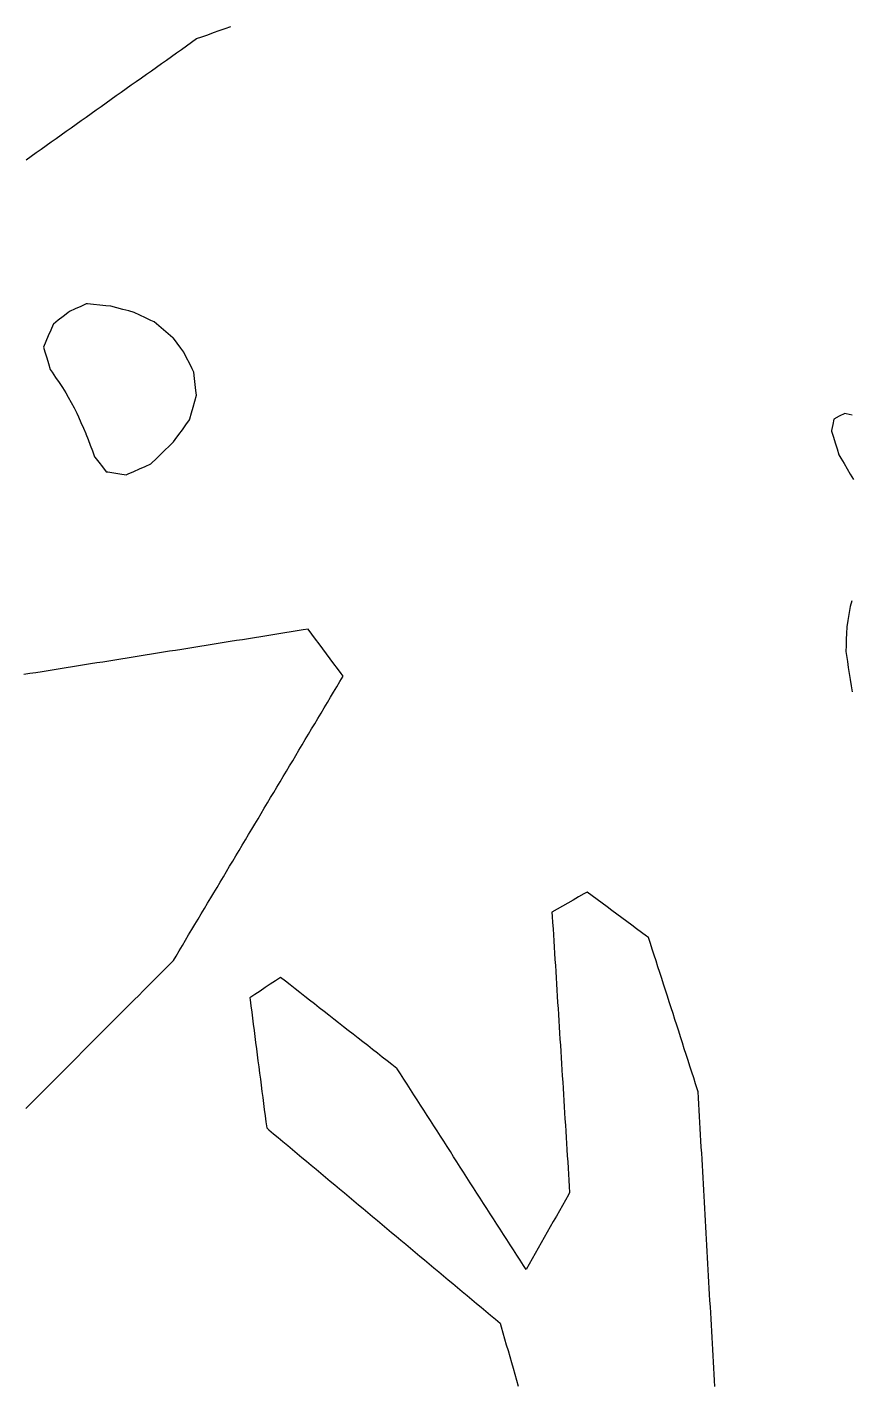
# Model space of a CAD drawing. Header units: millimetres. Extents: x 230 to 3347, y 514 to 5196.
# Drawn here: x 1820.7 to 1954.8, y 4305.1 to 4525.2 of the extents above; entities that cross this region are included whole.
import ezdxf

# ---------------------------------------------------------------- set-up
doc = ezdxf.new("R2010")
doc.units = ezdxf.units.MM
for name, color, linetype in [('ALL_ISLANDS', 7, 'Continuous'), ('OUTLINE_ISLAND_01', 7, 'Continuous'), ('OUTLINE_ISLAND_07', 7, 'Continuous'), ('OUTLINE_ISLAND_27', 7, 'Continuous')]:
    doc.layers.add(name, color=color, linetype=linetype)

msp = doc.modelspace()

# ---------------------------------------------------------------- linework, layer by layer
at = {"layer": 'ALL_ISLANDS'}
for points in [[(1820.5541, 4503.6574), (1821.3693, 4504.2366), (1822.1844, 4504.8159), (1822.9996, 4505.3951), (1823.8148, 4505.9743), (1824.6299, 4506.5535), (1825.4451, 4507.1327), (1826.2603, 4507.7119), (1827.0755, 4508.2912), (1827.8906, 4508.8704), (1828.7058, 4509.4496), (1829.521, 4510.0288), (1830.3362, 4510.608), (1831.1513, 4511.1872), (1831.9665, 4511.7665), (1832.7817, 4512.3457), (1833.5969, 4512.9249), (1834.412, 4513.5041), (1835.2272, 4514.0833), (1836.0424, 4514.6625), (1836.8576, 4515.2418), (1837.6727, 4515.821), (1838.4879, 4516.4002), (1839.3031, 4516.9794), (1840.1182, 4517.5586), (1840.9334, 4518.1378), (1841.7486, 4518.7171), (1842.5638, 4519.2963), (1843.3789, 4519.8755), (1844.1941, 4520.4547), (1845.0093, 4521.0339), (1845.8245, 4521.6131), (1846.6396, 4522.1924), (1847.4548, 4522.7716), (1848.27, 4523.3508), (1849.1492, 4523.6631), (1850.0915, 4523.9978), (1851.0338, 4524.3326), (1851.9761, 4524.6673), (1852.9184, 4525.002), (1853.8607, 4525.3368)], [(1954.8352, 4462.113), (1953.8661, 4462.3596), (1953.6407, 4462.417), (1952.7628, 4461.9382), (1951.8849, 4461.4594), (1951.6945, 4460.5845), (1951.4819, 4459.6073), (1951.5097, 4459.518), (1951.8064, 4458.563), (1952.1031, 4457.6081), (1952.3998, 4456.6531), (1952.6965, 4455.6981), (1953.0238, 4455.1385), (1953.5287, 4454.2753), (1954.0335, 4453.4121), (1954.5384, 4452.5489), (1955.0433, 4451.6857)], [(1954.8139, 4431.9495), (1954.5173, 4430.9944), (1954.4657, 4430.6892), (1954.2988, 4429.7032), (1954.1319, 4428.7172), (1953.965, 4427.7313), (1953.9628, 4427.6679), (1953.9277, 4426.6685), (1953.8926, 4425.6691), (1953.8575, 4424.6697), (1953.8224, 4423.6703), (1953.9165, 4423.0678), (1954.0707, 4422.0798), (1954.2249, 4421.0918), (1954.3791, 4420.1037), (1954.5334, 4419.1157), (1954.6876, 4418.1277), (1954.8418, 4417.1396)], [(1820.5167, 4349.3635), (1821.2225, 4350.0719), (1821.9284, 4350.7802), (1822.6342, 4351.4886), (1823.3401, 4352.1969), (1824.0459, 4352.9053), (1824.7518, 4353.6137), (1825.4576, 4354.322), (1826.1635, 4355.0304), (1826.8693, 4355.7387), (1827.5752, 4356.4471), (1828.2811, 4357.1555), (1828.9869, 4357.8638), (1829.6928, 4358.5722), (1830.3986, 4359.2805), (1831.1045, 4359.9889), (1831.8103, 4360.6973), (1832.5162, 4361.4056), (1833.222, 4362.114), (1833.9279, 4362.8223), (1834.6337, 4363.5307), (1835.3396, 4364.2391), (1836.0454, 4364.9474), (1836.7513, 4365.6558), (1837.4571, 4366.3641), (1838.163, 4367.0725), (1838.8688, 4367.7808), (1839.5747, 4368.4892), (1840.2805, 4369.1976), (1840.9864, 4369.9059), (1841.6922, 4370.6143), (1842.3981, 4371.3226), (1843.1039, 4372.031), (1843.8098, 4372.7394), (1844.5156, 4373.4477), (1844.9456, 4374.1683), (1845.4579, 4375.0271), (1845.9703, 4375.8858), (1846.4827, 4376.7446), (1846.9951, 4377.6034), (1847.5075, 4378.4621), (1848.0198, 4379.3209), (1848.5322, 4380.1796), (1849.0446, 4381.0384), (1849.557, 4381.8972), (1850.0693, 4382.7559), (1850.5817, 4383.6147), (1851.0941, 4384.4734), (1851.6065, 4385.3322), (1852.1188, 4386.191), (1852.6312, 4387.0497), (1853.1436, 4387.9085), (1853.656, 4388.7672), (1854.1684, 4389.626), (1854.6807, 4390.4848), (1855.1931, 4391.3435), (1855.7055, 4392.2023), (1856.2179, 4393.061), (1856.7302, 4393.9198), (1857.2426, 4394.7786), (1857.755, 4395.6373), (1858.2674, 4396.4961), (1858.7797, 4397.3549), (1859.2921, 4398.2136), (1859.8045, 4399.0724), (1860.3169, 4399.9311), (1860.8292, 4400.7899), (1861.3416, 4401.6487), (1861.854, 4402.5074), (1862.3664, 4403.3662), (1862.8788, 4404.2249), (1863.3911, 4405.0837), (1863.9035, 4405.9425), (1864.4159, 4406.8012), (1864.9283, 4407.66), (1865.4406, 4408.5187), (1865.953, 4409.3775), (1866.4654, 4410.2363), (1866.9778, 4411.095), (1867.4901, 4411.9538), (1868.0025, 4412.8125), (1868.5149, 4413.6713), (1869.0273, 4414.5301), (1869.5396, 4415.3888), (1870.052, 4416.2476), (1870.5644, 4417.1064), (1871.0768, 4417.9651), (1871.5892, 4418.8239), (1872.1015, 4419.6826), (1871.787, 4420.1051), (1871.1899, 4420.9072), (1870.5927, 4421.7094), (1869.9956, 4422.5115), (1869.3985, 4423.3136), (1868.8013, 4424.1158), (1868.2042, 4424.9179), (1867.607, 4425.72), (1867.0099, 4426.5222), (1866.4127, 4427.3243), (1865.6164, 4427.197), (1864.6289, 4427.0391), (1863.6415, 4426.8812), (1862.654, 4426.7234), (1861.6666, 4426.5655), (1860.6791, 4426.4076), (1859.6916, 4426.2498), (1858.7042, 4426.0919), (1857.7167, 4425.934), (1856.7293, 4425.7761), (1855.7418, 4425.6183), (1854.7543, 4425.4604), (1853.7669, 4425.3025), (1852.7794, 4425.1447), (1851.792, 4424.9868), (1850.8045, 4424.8289), (1849.817, 4424.671), (1848.8296, 4424.5132), (1847.8421, 4424.3553), (1846.8547, 4424.1974), (1845.8672, 4424.0396), (1844.8797, 4423.8817), (1843.8923, 4423.7238), (1842.9048, 4423.566), (1841.9174, 4423.4081), (1840.9299, 4423.2502), (1839.9424, 4423.0923), (1838.955, 4422.9345), (1837.9675, 4422.7766), (1836.9801, 4422.6187), (1835.9926, 4422.4609), (1835.0051, 4422.303), (1834.0177, 4422.1451), (1833.0302, 4421.9872), (1832.0428, 4421.8294), (1831.0553, 4421.6715), (1830.0678, 4421.5136), (1829.0804, 4421.3558), (1828.0929, 4421.1979), (1827.1055, 4421.04), (1826.118, 4420.8821), (1825.1305, 4420.7243), (1824.1431, 4420.5664), (1823.1556, 4420.4085), (1822.1682, 4420.2507), (1821.1807, 4420.0928), (1820.1932, 4419.9349)], [(1932.5282, 4304.1735), (1932.4719, 4305.1719), (1932.4156, 4306.1703), (1932.3592, 4307.1687), (1932.3029, 4308.1671), (1932.2466, 4309.1655), (1932.1903, 4310.1639), (1932.134, 4311.1623), (1932.0777, 4312.1608), (1932.0213, 4313.1592), (1931.965, 4314.1576), (1931.9087, 4315.156), (1931.8524, 4316.1544), (1931.7961, 4317.1528), (1931.7398, 4318.1512), (1931.6835, 4319.1496), (1931.6271, 4320.1481), (1931.5708, 4321.1465), (1931.5145, 4322.1449), (1931.4582, 4323.1433), (1931.4019, 4324.1417), (1931.3456, 4325.1401), (1931.2892, 4326.1385), (1931.2329, 4327.137), (1931.1766, 4328.1354), (1931.1203, 4329.1338), (1931.064, 4330.1322), (1931.0077, 4331.1306), (1930.9513, 4332.129), (1930.895, 4333.1274), (1930.8387, 4334.1258), (1930.7824, 4335.1243), (1930.7261, 4336.1227), (1930.6698, 4337.1211), (1930.6134, 4338.1195), (1930.5571, 4339.1179), (1930.5008, 4340.1163), (1930.4445, 4341.1147), (1930.3882, 4342.1131), (1930.3319, 4343.1116), (1930.2756, 4344.11), (1930.2192, 4345.1084), (1930.1629, 4346.1068), (1930.1066, 4347.1052), (1930.0503, 4348.1036), (1929.994, 4349.102), (1929.9377, 4350.1004), (1929.8813, 4351.0989), (1929.825, 4352.0973), (1929.7139, 4352.4423), (1929.4073, 4353.3942), (1929.1007, 4354.346), (1928.7941, 4355.2978), (1928.4875, 4356.2497), (1928.1809, 4357.2015), (1927.8743, 4358.1534), (1927.5677, 4359.1052), (1927.2612, 4360.057), (1926.9546, 4361.0089), (1926.648, 4361.9607), (1926.3414, 4362.9126), (1926.0348, 4363.8644), (1925.7282, 4364.8163), (1925.4216, 4365.7681), (1925.115, 4366.7199), (1924.8084, 4367.6718), (1924.5018, 4368.6236), (1924.1952, 4369.5755), (1923.8887, 4370.5273), (1923.5821, 4371.4791), (1923.2755, 4372.431), (1922.9689, 4373.3828), (1922.6623, 4374.3347), (1922.3557, 4375.2865), (1922.0491, 4376.2384), (1921.7425, 4377.1902), (1921.4211, 4377.429), (1920.6185, 4378.0254), (1919.8158, 4378.6219), (1919.0132, 4379.2183), (1918.2105, 4379.8148), (1917.4079, 4380.4112), (1916.6052, 4381.0077), (1915.8026, 4381.6041), (1914.9999, 4382.2006), (1914.1973, 4382.797), (1913.3946, 4383.3935), (1912.592, 4383.9899), (1911.7893, 4384.5864), (1911.2559, 4384.2792), (1910.3893, 4383.7802), (1909.5227, 4383.2812), (1908.6561, 4382.7823), (1907.7894, 4382.2833), (1906.9228, 4381.7843), (1906.0562, 4381.2853), (1906.0982, 4380.6173), (1906.161, 4379.6193), (1906.2238, 4378.6212), (1906.2865, 4377.6232), (1906.3493, 4376.6252), (1906.4121, 4375.6272), (1906.4749, 4374.6291), (1906.5376, 4373.6311), (1906.6004, 4372.6331), (1906.6632, 4371.6351), (1906.7259, 4370.637), (1906.7887, 4369.639), (1906.8515, 4368.641), (1906.9142, 4367.6429), (1906.977, 4366.6449), (1907.0398, 4365.6469), (1907.1026, 4364.6489), (1907.1653, 4363.6508), (1907.2281, 4362.6528), (1907.2909, 4361.6548), (1907.3536, 4360.6567), (1907.4164, 4359.6587), (1907.4792, 4358.6607), (1907.5419, 4357.6627), (1907.6047, 4356.6646), (1907.6675, 4355.6666), (1907.7303, 4354.6686), (1907.793, 4353.6705), (1907.8558, 4352.6725), (1907.9186, 4351.6745), (1907.9813, 4350.6765), (1908.0441, 4349.6784), (1908.1069, 4348.6804), (1908.1696, 4347.6824), (1908.2324, 4346.6844), (1908.2952, 4345.6863), (1908.358, 4344.6883), (1908.4207, 4343.6903), (1908.4835, 4342.6922), (1908.5463, 4341.6942), (1908.609, 4340.6962), (1908.6718, 4339.6982), (1908.7346, 4338.7001), (1908.7973, 4337.7021), (1908.8601, 4336.7041), (1908.9229, 4335.706), (1908.731, 4335.3668), (1908.2387, 4334.4963), (1907.7464, 4333.6259), (1907.2541, 4332.7555), (1906.7618, 4331.885), (1906.2695, 4331.0146), (1905.7772, 4330.1442), (1905.2849, 4329.2738), (1904.7926, 4328.4033), (1904.3003, 4327.5329), (1903.808, 4326.6625), (1903.3157, 4325.792), (1902.8234, 4324.9216), (1902.3311, 4324.0512), (1901.8388, 4323.1808), (1901.4091, 4323.8508), (1900.8692, 4324.6926), (1900.3293, 4325.5343), (1899.7894, 4326.3761), (1899.2496, 4327.2178), (1898.7097, 4328.0596), (1898.1698, 4328.9013), (1897.63, 4329.743), (1897.0901, 4330.5848), (1896.5502, 4331.4265), (1896.0103, 4332.2683), (1895.4705, 4333.11), (1894.9306, 4333.9518), (1894.3907, 4334.7935), (1893.8508, 4335.6353), (1893.311, 4336.477), (1892.7711, 4337.3188), (1892.2312, 4338.1605), (1891.6913, 4339.0022), (1891.1515, 4339.844), (1890.6116, 4340.6857), (1890.0717, 4341.5275), (1889.5318, 4342.3692), (1888.992, 4343.211), (1888.4521, 4344.0527), (1887.9122, 4344.8945), (1887.3723, 4345.7362), (1886.8325, 4346.578), (1886.2926, 4347.4197), (1885.7527, 4348.2614), (1885.2128, 4349.1032), (1884.673, 4349.9449), (1884.1331, 4350.7867), (1883.5932, 4351.6284), (1883.0533, 4352.4702), (1882.5135, 4353.3119), (1881.9736, 4354.1537), (1881.4337, 4354.9954), (1880.8938, 4355.8372), (1880.8173, 4355.8972), (1880.0303, 4356.5142), (1879.2434, 4357.1312), (1878.4564, 4357.7483), (1877.6695, 4358.3653), (1876.8825, 4358.9823), (1876.0956, 4359.5993), (1875.3086, 4360.2163), (1874.5217, 4360.8334), (1873.7347, 4361.4504), (1872.9478, 4362.0674), (1872.1608, 4362.6844), (1871.3739, 4363.3015), (1870.5869, 4363.9185), (1869.8, 4364.5355), (1869.0131, 4365.1525), (1868.2261, 4365.7695), (1867.4392, 4366.3866), (1866.6522, 4367.0036), (1865.8653, 4367.6206), (1865.0783, 4368.2376), (1864.2914, 4368.8546), (1863.5044, 4369.4717), (1862.7175, 4370.0887), (1861.9305, 4370.7057), (1861.099, 4370.1515), (1860.2669, 4369.597), (1859.4348, 4369.0424), (1858.6027, 4368.4878), (1857.7705, 4367.9332), (1856.9384, 4367.3786), (1856.9817, 4367.044), (1857.11, 4366.0523), (1857.2384, 4365.0606), (1857.3667, 4364.0688), (1857.495, 4363.0771), (1857.6234, 4362.0854), (1857.7517, 4361.0936), (1857.88, 4360.1019), (1858.0084, 4359.1102), (1858.1367, 4358.1184), (1858.265, 4357.1267), (1858.3934, 4356.135), (1858.5217, 4355.1433), (1858.65, 4354.1515), (1858.7784, 4353.1598), (1858.9067, 4352.1681), (1859.035, 4351.1763), (1859.1634, 4350.1846), (1859.2917, 4349.1929), (1859.42, 4348.2011), (1859.5484, 4347.2094), (1859.6767, 4346.2177), (1860.0271, 4345.9246), (1860.7942, 4345.283), (1861.5613, 4344.6414), (1862.3283, 4343.9999), (1863.0954, 4343.3583), (1863.8625, 4342.7167), (1864.6295, 4342.0752), (1865.3966, 4341.4336), (1866.1637, 4340.792), (1866.9307, 4340.1505), (1867.6978, 4339.5089), (1868.4649, 4338.8673), (1869.2319, 4338.2258), (1869.999, 4337.5842), (1870.7661, 4336.9426), (1871.5331, 4336.3011), (1872.3002, 4335.6595), (1873.0673, 4335.0179), (1873.8343, 4334.3764), (1874.6014, 4333.7348), (1875.3685, 4333.0932), (1876.1355, 4332.4517), (1876.9026, 4331.8101), (1877.6697, 4331.1685), (1878.4367, 4330.527), (1879.2038, 4329.8854), (1879.9709, 4329.2438), (1880.7379, 4328.6023), (1881.505, 4327.9607), (1882.2721, 4327.3191), (1883.0391, 4326.6775), (1883.8062, 4326.036), (1884.5733, 4325.3944), (1885.3403, 4324.7528), (1886.1074, 4324.1113), (1886.8745, 4323.4697), (1887.6415, 4322.8281), (1888.4086, 4322.1866), (1889.1757, 4321.545), (1889.9427, 4320.9034), (1890.7098, 4320.2619), (1891.4769, 4319.6203), (1892.2439, 4318.9787), (1893.011, 4318.3372), (1893.7781, 4317.6956), (1894.5451, 4317.054), (1895.3122, 4316.4125), (1896.0793, 4315.7709), (1896.8463, 4315.1293), (1897.6134, 4314.4878), (1897.7962, 4313.855), (1898.0738, 4312.8943), (1898.3514, 4311.9335), (1898.6289, 4310.9728), (1898.9065, 4310.0121), (1899.184, 4309.0514), (1899.4616, 4308.0907), (1899.7391, 4307.13), (1900.0167, 4306.1693), (1900.2943, 4305.2086), (1900.5718, 4304.2479)]]:
    msp.add_lwpolyline(points, dxfattribs=at)
msp.add_lwpolyline([(1830.3519, 4480.2219), (1829.44, 4479.8115), (1828.528, 4479.4011), (1827.6161, 4478.9907), (1827.3687, 4478.794), (1826.5859, 4478.1717), (1825.8031, 4477.5494), (1825.0204, 4476.9271), (1824.9858, 4476.8482), (1824.5841, 4475.9325), (1824.1824, 4475.0167), (1823.7807, 4474.1009), (1823.379, 4473.1852), (1823.616, 4472.4246), (1823.9135, 4471.4699), (1824.2111, 4470.5152), (1824.5086, 4469.5605), (1824.8179, 4469.0995), (1825.3751, 4468.2691), (1825.9323, 4467.4387), (1826.4896, 4466.6084), (1827.0468, 4465.778), (1827.4198, 4465.0749), (1827.8884, 4464.1916), (1828.3571, 4463.3082), (1828.8258, 4462.4248), (1829.073, 4461.8663), (1829.4777, 4460.9518), (1829.8825, 4460.0374), (1830.2872, 4459.123), (1830.2908, 4459.1136), (1830.6453, 4458.1785), (1830.9998, 4457.2435), (1831.3544, 4456.3084), (1831.7089, 4455.3734), (1831.7638, 4455.3022), (1832.3742, 4454.51), (1832.9845, 4453.7179), (1833.5949, 4452.9258), (1833.8509, 4452.8864), (1834.8392, 4452.7342), (1835.8276, 4452.582), (1836.8159, 4452.4298), (1837.1847, 4452.5909), (1838.101, 4452.9912), (1839.0174, 4453.3916), (1839.9338, 4453.7919), (1840.8501, 4454.1923), (1840.9755, 4454.3149), (1841.6903, 4455.0141), (1842.4051, 4455.7134), (1843.12, 4456.4127), (1843.8348, 4457.112), (1844.5497, 4457.8113), (1844.7958, 4458.15), (1845.3837, 4458.9589), (1845.9716, 4459.7679), (1846.5595, 4460.5768), (1847.1474, 4461.3858), (1847.1851, 4461.5212), (1847.4537, 4462.4845), (1847.7222, 4463.4477), (1847.9907, 4464.411), (1848.2593, 4465.3743), (1848.1787, 4466.1268), (1848.0723, 4467.1211), (1847.9658, 4468.1154), (1847.8593, 4469.1098), (1847.5715, 4469.6768), (1847.1189, 4470.5685), (1846.6662, 4471.4602), (1846.2136, 4472.3519), (1845.7089, 4473.0227), (1845.1077, 4473.8217), (1844.5065, 4474.6208), (1844.4406, 4474.6772), (1843.6808, 4475.3273), (1842.921, 4475.9775), (1842.1612, 4476.6277), (1841.4014, 4477.2778), (1840.8557, 4477.5406), (1839.9547, 4477.9744), (1839.0537, 4478.4083), (1838.1527, 4478.8421), (1837.2658, 4479.0772), (1836.2992, 4479.3335), (1835.3326, 4479.5897), (1834.3659, 4479.8459), (1833.5255, 4479.9246), (1832.5299, 4480.0179), (1831.5342, 4480.1111), (1830.5386, 4480.2044)], close=True, dxfattribs=at)
at = {"layer": 'OUTLINE_ISLAND_01'}
for points in [[(1820.5541, 4503.6574), (1821.3693, 4504.2366), (1822.1844, 4504.8159), (1822.9996, 4505.3951), (1823.8148, 4505.9743), (1824.6299, 4506.5535), (1825.4451, 4507.1327), (1826.2603, 4507.7119), (1827.0755, 4508.2912), (1827.8906, 4508.8704), (1828.7058, 4509.4496), (1829.521, 4510.0288), (1830.3362, 4510.608), (1831.1513, 4511.1872), (1831.9665, 4511.7665), (1832.7817, 4512.3457), (1833.5969, 4512.9249), (1834.412, 4513.5041), (1835.2272, 4514.0833), (1836.0424, 4514.6625), (1836.8576, 4515.2418), (1837.6727, 4515.821), (1838.4879, 4516.4002), (1839.3031, 4516.9794), (1840.1182, 4517.5586), (1840.9334, 4518.1378), (1841.7486, 4518.7171), (1842.5638, 4519.2963), (1843.3789, 4519.8755), (1844.1941, 4520.4547), (1845.0093, 4521.0339), (1845.8245, 4521.6131), (1846.6396, 4522.1924), (1847.4548, 4522.7716), (1848.27, 4523.3508), (1849.1492, 4523.6631), (1850.0915, 4523.9978), (1851.0338, 4524.3326), (1851.9761, 4524.6673), (1852.9184, 4525.002), (1853.8607, 4525.3368)], [(1820.5167, 4349.3635), (1821.2225, 4350.0719), (1821.9284, 4350.7802), (1822.6342, 4351.4886), (1823.3401, 4352.1969), (1824.0459, 4352.9053), (1824.7518, 4353.6137), (1825.4576, 4354.322), (1826.1635, 4355.0304), (1826.8693, 4355.7387), (1827.5752, 4356.4471), (1828.2811, 4357.1555), (1828.9869, 4357.8638), (1829.6928, 4358.5722), (1830.3986, 4359.2805), (1831.1045, 4359.9889), (1831.8103, 4360.6973), (1832.5162, 4361.4056), (1833.222, 4362.114), (1833.9279, 4362.8223), (1834.6337, 4363.5307), (1835.3396, 4364.2391), (1836.0454, 4364.9474), (1836.7513, 4365.6558), (1837.4571, 4366.3641), (1838.163, 4367.0725), (1838.8688, 4367.7808), (1839.5747, 4368.4892), (1840.2805, 4369.1976), (1840.9864, 4369.9059), (1841.6922, 4370.6143), (1842.3981, 4371.3226), (1843.1039, 4372.031), (1843.8098, 4372.7394), (1844.5156, 4373.4477), (1844.9456, 4374.1683), (1845.4579, 4375.0271), (1845.9703, 4375.8858), (1846.4827, 4376.7446), (1846.9951, 4377.6034), (1847.5075, 4378.4621), (1848.0198, 4379.3209), (1848.5322, 4380.1796), (1849.0446, 4381.0384), (1849.557, 4381.8972), (1850.0693, 4382.7559), (1850.5817, 4383.6147), (1851.0941, 4384.4734), (1851.6065, 4385.3322), (1852.1188, 4386.191), (1852.6312, 4387.0497), (1853.1436, 4387.9085), (1853.656, 4388.7672), (1854.1684, 4389.626), (1854.6807, 4390.4848), (1855.1931, 4391.3435), (1855.7055, 4392.2023), (1856.2179, 4393.061), (1856.7302, 4393.9198), (1857.2426, 4394.7786), (1857.755, 4395.6373), (1858.2674, 4396.4961), (1858.7797, 4397.3549), (1859.2921, 4398.2136), (1859.8045, 4399.0724), (1860.3169, 4399.9311), (1860.8292, 4400.7899), (1861.3416, 4401.6487), (1861.854, 4402.5074), (1862.3664, 4403.3662), (1862.8788, 4404.2249), (1863.3911, 4405.0837), (1863.9035, 4405.9425), (1864.4159, 4406.8012), (1864.9283, 4407.66), (1865.4406, 4408.5187), (1865.953, 4409.3775), (1866.4654, 4410.2363), (1866.9778, 4411.095), (1867.4901, 4411.9538), (1868.0025, 4412.8125), (1868.5149, 4413.6713), (1869.0273, 4414.5301), (1869.5396, 4415.3888), (1870.052, 4416.2476), (1870.5644, 4417.1064), (1871.0768, 4417.9651), (1871.5892, 4418.8239), (1872.1015, 4419.6826), (1871.787, 4420.1051), (1871.1899, 4420.9072), (1870.5927, 4421.7094), (1869.9956, 4422.5115), (1869.3985, 4423.3136), (1868.8013, 4424.1158), (1868.2042, 4424.9179), (1867.607, 4425.72), (1867.0099, 4426.5222), (1866.4127, 4427.3243), (1865.6164, 4427.197), (1864.6289, 4427.0391), (1863.6415, 4426.8812), (1862.654, 4426.7234), (1861.6666, 4426.5655), (1860.6791, 4426.4076), (1859.6916, 4426.2498), (1858.7042, 4426.0919), (1857.7167, 4425.934), (1856.7293, 4425.7761), (1855.7418, 4425.6183), (1854.7543, 4425.4604), (1853.7669, 4425.3025), (1852.7794, 4425.1447), (1851.792, 4424.9868), (1850.8045, 4424.8289), (1849.817, 4424.671), (1848.8296, 4424.5132), (1847.8421, 4424.3553), (1846.8547, 4424.1974), (1845.8672, 4424.0396), (1844.8797, 4423.8817), (1843.8923, 4423.7238), (1842.9048, 4423.566), (1841.9174, 4423.4081), (1840.9299, 4423.2502), (1839.9424, 4423.0923), (1838.955, 4422.9345), (1837.9675, 4422.7766), (1836.9801, 4422.6187), (1835.9926, 4422.4609), (1835.0051, 4422.303), (1834.0177, 4422.1451), (1833.0302, 4421.9872), (1832.0428, 4421.8294), (1831.0553, 4421.6715), (1830.0678, 4421.5136), (1829.0804, 4421.3558), (1828.0929, 4421.1979), (1827.1055, 4421.04), (1826.118, 4420.8821), (1825.1305, 4420.7243), (1824.1431, 4420.5664), (1823.1556, 4420.4085), (1822.1682, 4420.2507), (1821.1807, 4420.0928), (1820.1932, 4419.9349)], [(1932.5282, 4304.1735), (1932.4719, 4305.1719), (1932.4156, 4306.1703), (1932.3592, 4307.1687), (1932.3029, 4308.1671), (1932.2466, 4309.1655), (1932.1903, 4310.1639), (1932.134, 4311.1623), (1932.0777, 4312.1608), (1932.0213, 4313.1592), (1931.965, 4314.1576), (1931.9087, 4315.156), (1931.8524, 4316.1544), (1931.7961, 4317.1528), (1931.7398, 4318.1512), (1931.6835, 4319.1496), (1931.6271, 4320.1481), (1931.5708, 4321.1465), (1931.5145, 4322.1449), (1931.4582, 4323.1433), (1931.4019, 4324.1417), (1931.3456, 4325.1401), (1931.2892, 4326.1385), (1931.2329, 4327.137), (1931.1766, 4328.1354), (1931.1203, 4329.1338), (1931.064, 4330.1322), (1931.0077, 4331.1306), (1930.9513, 4332.129), (1930.895, 4333.1274), (1930.8387, 4334.1258), (1930.7824, 4335.1243), (1930.7261, 4336.1227), (1930.6698, 4337.1211), (1930.6134, 4338.1195), (1930.5571, 4339.1179), (1930.5008, 4340.1163), (1930.4445, 4341.1147), (1930.3882, 4342.1131), (1930.3319, 4343.1116), (1930.2756, 4344.11), (1930.2192, 4345.1084), (1930.1629, 4346.1068), (1930.1066, 4347.1052), (1930.0503, 4348.1036), (1929.994, 4349.102), (1929.9377, 4350.1004), (1929.8813, 4351.0989), (1929.825, 4352.0973), (1929.7139, 4352.4423), (1929.4073, 4353.3942), (1929.1007, 4354.346), (1928.7941, 4355.2978), (1928.4875, 4356.2497), (1928.1809, 4357.2015), (1927.8743, 4358.1534), (1927.5677, 4359.1052), (1927.2612, 4360.057), (1926.9546, 4361.0089), (1926.648, 4361.9607), (1926.3414, 4362.9126), (1926.0348, 4363.8644), (1925.7282, 4364.8163), (1925.4216, 4365.7681), (1925.115, 4366.7199), (1924.8084, 4367.6718), (1924.5018, 4368.6236), (1924.1952, 4369.5755), (1923.8887, 4370.5273), (1923.5821, 4371.4791), (1923.2755, 4372.431), (1922.9689, 4373.3828), (1922.6623, 4374.3347), (1922.3557, 4375.2865), (1922.0491, 4376.2384), (1921.7425, 4377.1902), (1921.4211, 4377.429), (1920.6185, 4378.0254), (1919.8158, 4378.6219), (1919.0132, 4379.2183), (1918.2105, 4379.8148), (1917.4079, 4380.4112), (1916.6052, 4381.0077), (1915.8026, 4381.6041), (1914.9999, 4382.2006), (1914.1973, 4382.797), (1913.3946, 4383.3935), (1912.592, 4383.9899), (1911.7893, 4384.5864), (1911.2559, 4384.2792), (1910.3893, 4383.7802), (1909.5227, 4383.2812), (1908.6561, 4382.7823), (1907.7894, 4382.2833), (1906.9228, 4381.7843), (1906.0562, 4381.2853), (1906.0982, 4380.6173), (1906.161, 4379.6193), (1906.2238, 4378.6212), (1906.2865, 4377.6232), (1906.3493, 4376.6252), (1906.4121, 4375.6272), (1906.4749, 4374.6291), (1906.5376, 4373.6311), (1906.6004, 4372.6331), (1906.6632, 4371.6351), (1906.7259, 4370.637), (1906.7887, 4369.639), (1906.8515, 4368.641), (1906.9142, 4367.6429), (1906.977, 4366.6449), (1907.0398, 4365.6469), (1907.1026, 4364.6489), (1907.1653, 4363.6508), (1907.2281, 4362.6528), (1907.2909, 4361.6548), (1907.3536, 4360.6567), (1907.4164, 4359.6587), (1907.4792, 4358.6607), (1907.5419, 4357.6627), (1907.6047, 4356.6646), (1907.6675, 4355.6666), (1907.7303, 4354.6686), (1907.793, 4353.6705), (1907.8558, 4352.6725), (1907.9186, 4351.6745), (1907.9813, 4350.6765), (1908.0441, 4349.6784), (1908.1069, 4348.6804), (1908.1696, 4347.6824), (1908.2324, 4346.6844), (1908.2952, 4345.6863), (1908.358, 4344.6883), (1908.4207, 4343.6903), (1908.4835, 4342.6922), (1908.5463, 4341.6942), (1908.609, 4340.6962), (1908.6718, 4339.6982), (1908.7346, 4338.7001), (1908.7973, 4337.7021), (1908.8601, 4336.7041), (1908.9229, 4335.706), (1908.731, 4335.3668), (1908.2387, 4334.4963), (1907.7464, 4333.6259), (1907.2541, 4332.7555), (1906.7618, 4331.885), (1906.2695, 4331.0146), (1905.7772, 4330.1442), (1905.2849, 4329.2738), (1904.7926, 4328.4033), (1904.3003, 4327.5329), (1903.808, 4326.6625), (1903.3157, 4325.792), (1902.8234, 4324.9216), (1902.3311, 4324.0512), (1901.8388, 4323.1808), (1901.4091, 4323.8508), (1900.8692, 4324.6926), (1900.3293, 4325.5343), (1899.7894, 4326.3761), (1899.2496, 4327.2178), (1898.7097, 4328.0596), (1898.1698, 4328.9013), (1897.63, 4329.743), (1897.0901, 4330.5848), (1896.5502, 4331.4265), (1896.0103, 4332.2683), (1895.4705, 4333.11), (1894.9306, 4333.9518), (1894.3907, 4334.7935), (1893.8508, 4335.6353), (1893.311, 4336.477), (1892.7711, 4337.3188), (1892.2312, 4338.1605), (1891.6913, 4339.0022), (1891.1515, 4339.844), (1890.6116, 4340.6857), (1890.0717, 4341.5275), (1889.5318, 4342.3692), (1888.992, 4343.211), (1888.4521, 4344.0527), (1887.9122, 4344.8945), (1887.3723, 4345.7362), (1886.8325, 4346.578), (1886.2926, 4347.4197), (1885.7527, 4348.2614), (1885.2128, 4349.1032), (1884.673, 4349.9449), (1884.1331, 4350.7867), (1883.5932, 4351.6284), (1883.0533, 4352.4702), (1882.5135, 4353.3119), (1881.9736, 4354.1537), (1881.4337, 4354.9954), (1880.8938, 4355.8372), (1880.8173, 4355.8972), (1880.0303, 4356.5142), (1879.2434, 4357.1312), (1878.4564, 4357.7483), (1877.6695, 4358.3653), (1876.8825, 4358.9823), (1876.0956, 4359.5993), (1875.3086, 4360.2163), (1874.5217, 4360.8334), (1873.7347, 4361.4504), (1872.9478, 4362.0674), (1872.1608, 4362.6844), (1871.3739, 4363.3015), (1870.5869, 4363.9185), (1869.8, 4364.5355), (1869.0131, 4365.1525), (1868.2261, 4365.7695), (1867.4392, 4366.3866), (1866.6522, 4367.0036), (1865.8653, 4367.6206), (1865.0783, 4368.2376), (1864.2914, 4368.8546), (1863.5044, 4369.4717), (1862.7175, 4370.0887), (1861.9305, 4370.7057), (1861.099, 4370.1515), (1860.2669, 4369.597), (1859.4348, 4369.0424), (1858.6027, 4368.4878), (1857.7705, 4367.9332), (1856.9384, 4367.3786), (1856.9817, 4367.044), (1857.11, 4366.0523), (1857.2384, 4365.0606), (1857.3667, 4364.0688), (1857.495, 4363.0771), (1857.6234, 4362.0854), (1857.7517, 4361.0936), (1857.88, 4360.1019), (1858.0084, 4359.1102), (1858.1367, 4358.1184), (1858.265, 4357.1267), (1858.3934, 4356.135), (1858.5217, 4355.1433), (1858.65, 4354.1515), (1858.7784, 4353.1598), (1858.9067, 4352.1681), (1859.035, 4351.1763), (1859.1634, 4350.1846), (1859.2917, 4349.1929), (1859.42, 4348.2011), (1859.5484, 4347.2094), (1859.6767, 4346.2177), (1860.0271, 4345.9246), (1860.7942, 4345.283), (1861.5613, 4344.6414), (1862.3283, 4343.9999), (1863.0954, 4343.3583), (1863.8625, 4342.7167), (1864.6295, 4342.0752), (1865.3966, 4341.4336), (1866.1637, 4340.792), (1866.9307, 4340.1505), (1867.6978, 4339.5089), (1868.4649, 4338.8673), (1869.2319, 4338.2258), (1869.999, 4337.5842), (1870.7661, 4336.9426), (1871.5331, 4336.3011), (1872.3002, 4335.6595), (1873.0673, 4335.0179), (1873.8343, 4334.3764), (1874.6014, 4333.7348), (1875.3685, 4333.0932), (1876.1355, 4332.4517), (1876.9026, 4331.8101), (1877.6697, 4331.1685), (1878.4367, 4330.527), (1879.2038, 4329.8854), (1879.9709, 4329.2438), (1880.7379, 4328.6023), (1881.505, 4327.9607), (1882.2721, 4327.3191), (1883.0391, 4326.6775), (1883.8062, 4326.036), (1884.5733, 4325.3944), (1885.3403, 4324.7528), (1886.1074, 4324.1113), (1886.8745, 4323.4697), (1887.6415, 4322.8281), (1888.4086, 4322.1866), (1889.1757, 4321.545), (1889.9427, 4320.9034), (1890.7098, 4320.2619), (1891.4769, 4319.6203), (1892.2439, 4318.9787), (1893.011, 4318.3372), (1893.7781, 4317.6956), (1894.5451, 4317.054), (1895.3122, 4316.4125), (1896.0793, 4315.7709), (1896.8463, 4315.1293), (1897.6134, 4314.4878), (1897.7962, 4313.855), (1898.0738, 4312.8943), (1898.3514, 4311.9335), (1898.6289, 4310.9728), (1898.9065, 4310.0121), (1899.184, 4309.0514), (1899.4616, 4308.0907), (1899.7391, 4307.13), (1900.0167, 4306.1693), (1900.2943, 4305.2086), (1900.5718, 4304.2479)]]:
    msp.add_lwpolyline(points, dxfattribs=at)
at = {"layer": 'OUTLINE_ISLAND_07'}
for points in [[(1954.8352, 4462.113), (1953.8661, 4462.3596), (1953.6407, 4462.417), (1952.7628, 4461.9382), (1951.8849, 4461.4594), (1951.6945, 4460.5845), (1951.4819, 4459.6073), (1951.5097, 4459.518), (1951.8064, 4458.563), (1952.1031, 4457.6081), (1952.3998, 4456.6531), (1952.6965, 4455.6981), (1953.0238, 4455.1385), (1953.5287, 4454.2753), (1954.0335, 4453.4121), (1954.5384, 4452.5489), (1955.0433, 4451.6857)], [(1954.8139, 4431.9495), (1954.5173, 4430.9944), (1954.4657, 4430.6892), (1954.2988, 4429.7032), (1954.1319, 4428.7172), (1953.965, 4427.7313), (1953.9628, 4427.6679), (1953.9277, 4426.6685), (1953.8926, 4425.6691), (1953.8575, 4424.6697), (1953.8224, 4423.6703), (1953.9165, 4423.0678), (1954.0707, 4422.0798), (1954.2249, 4421.0918), (1954.3791, 4420.1037), (1954.5334, 4419.1157), (1954.6876, 4418.1277), (1954.8418, 4417.1396)]]:
    msp.add_lwpolyline(points, dxfattribs=at)
at = {"layer": 'OUTLINE_ISLAND_27'}
msp.add_lwpolyline([(1830.3519, 4480.2219), (1829.44, 4479.8115), (1828.528, 4479.4011), (1827.6161, 4478.9907), (1827.3687, 4478.794), (1826.5859, 4478.1717), (1825.8031, 4477.5494), (1825.0204, 4476.9271), (1824.9858, 4476.8482), (1824.5841, 4475.9325), (1824.1824, 4475.0167), (1823.7807, 4474.1009), (1823.379, 4473.1852), (1823.616, 4472.4246), (1823.9135, 4471.4699), (1824.2111, 4470.5152), (1824.5086, 4469.5605), (1824.8179, 4469.0995), (1825.3751, 4468.2691), (1825.9323, 4467.4387), (1826.4896, 4466.6084), (1827.0468, 4465.778), (1827.4198, 4465.0749), (1827.8884, 4464.1916), (1828.3571, 4463.3082), (1828.8258, 4462.4248), (1829.073, 4461.8663), (1829.4777, 4460.9518), (1829.8825, 4460.0374), (1830.2872, 4459.123), (1830.2908, 4459.1136), (1830.6453, 4458.1785), (1830.9998, 4457.2435), (1831.3544, 4456.3084), (1831.7089, 4455.3734), (1831.7638, 4455.3022), (1832.3742, 4454.51), (1832.9845, 4453.7179), (1833.5949, 4452.9258), (1833.8509, 4452.8864), (1834.8392, 4452.7342), (1835.8276, 4452.582), (1836.8159, 4452.4298), (1837.1847, 4452.5909), (1838.101, 4452.9912), (1839.0174, 4453.3916), (1839.9338, 4453.7919), (1840.8501, 4454.1923), (1840.9755, 4454.3149), (1841.6903, 4455.0141), (1842.4051, 4455.7134), (1843.12, 4456.4127), (1843.8348, 4457.112), (1844.5497, 4457.8113), (1844.7958, 4458.15), (1845.3837, 4458.9589), (1845.9716, 4459.7679), (1846.5595, 4460.5768), (1847.1474, 4461.3858), (1847.1851, 4461.5212), (1847.4537, 4462.4845), (1847.7222, 4463.4477), (1847.9907, 4464.411), (1848.2593, 4465.3743), (1848.1787, 4466.1268), (1848.0723, 4467.1211), (1847.9658, 4468.1154), (1847.8593, 4469.1098), (1847.5715, 4469.6768), (1847.1189, 4470.5685), (1846.6662, 4471.4602), (1846.2136, 4472.3519), (1845.7089, 4473.0227), (1845.1077, 4473.8217), (1844.5065, 4474.6208), (1844.4406, 4474.6772), (1843.6808, 4475.3273), (1842.921, 4475.9775), (1842.1612, 4476.6277), (1841.4014, 4477.2778), (1840.8557, 4477.5406), (1839.9547, 4477.9744), (1839.0537, 4478.4083), (1838.1527, 4478.8421), (1837.2658, 4479.0772), (1836.2992, 4479.3335), (1835.3326, 4479.5897), (1834.3659, 4479.8459), (1833.5255, 4479.9246), (1832.5299, 4480.0179), (1831.5342, 4480.1111), (1830.5386, 4480.2044)], close=True, dxfattribs=at)

doc.saveas('drawing.dxf')
